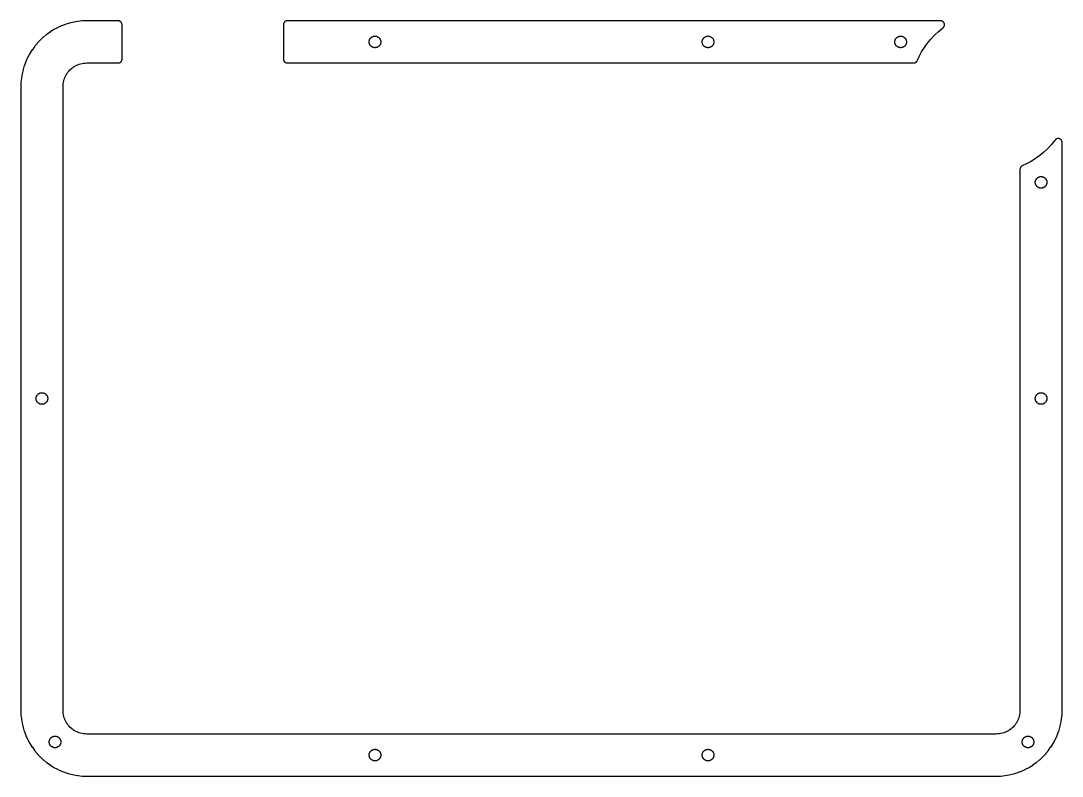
# Model space of a CAD drawing. Header units: millimetres. Extents: x -12 to 186, y -126 to 18.
import ezdxf

# ---------------------------------------------------------------- set-up
doc = ezdxf.new("R2010")
doc.units = ezdxf.units.MM

msp = doc.modelspace()

# ---------------------------------------------------------------- linework, layer by layer
at = {"layer": 'CUT'}
for points in [[(173.5373, -125.7996), (174.318, -125.774), (174.367, -125.7708), (175.1321, -125.6955), (175.1808, -125.6891), (175.9394, -125.5638), (175.9875, -125.5542), (175.9875, -125.5542), (176.7363, -125.3796), (176.7837, -125.3669), (177.5195, -125.1438), (177.566, -125.128), (177.566, -125.128), (178.2856, -124.8571), (178.3309, -124.8384), (179.0312, -124.521), (179.0753, -124.4993), (179.0753, -124.4993), (179.7533, -124.1369), (179.7959, -124.1124), (180.4488, -123.7063), (180.4896, -123.6791), (180.4896, -123.6791), (181.1146, -123.2312), (181.1535, -123.2013), (181.7478, -122.7136), (181.7847, -122.6812), (181.7847, -122.6812), (182.3459, -122.1556), (182.3806, -122.1209), (182.9062, -121.5597), (182.9386, -121.5228), (182.9386, -121.5228), (183.4263, -120.9285), (183.4562, -120.8896), (183.9041, -120.2646), (183.9313, -120.2238), (183.9313, -120.2238), (184.3374, -119.5709), (184.3619, -119.5283), (184.7243, -118.8503), (184.746, -118.8062), (184.746, -118.8062), (185.0634, -118.1059), (185.0821, -118.0606), (185.0821, -118.0606), (185.353, -117.341), (185.3688, -117.2945), (185.3688, -117.2945), (185.5919, -116.5587), (185.6046, -116.5113), (185.7792, -115.7625), (185.7888, -115.7144), (185.7888, -115.7144), (185.9141, -114.9558), (185.9205, -114.9071), (185.9958, -114.142), (185.999, -114.093), (186.0246, -113.3123), (186.025, -113.2877), (186.025, -5.5764), (186.0234, -5.5274), (186.0186, -5.4786), (186.0106, -5.4301), (185.9994, -5.3823), (185.9852, -5.3354), (185.9679, -5.2894), (185.9477, -5.2447), (185.9245, -5.2014), (185.8986, -5.1598), (185.87, -5.1199), (185.8389, -5.0819), (185.8053, -5.0461), (185.7695, -5.0126), (185.7316, -4.9814), (185.6917, -4.9528), (185.65, -4.9269), (185.6067, -4.9038), (185.562, -4.8835), (185.5161, -4.8662), (185.4691, -4.852), (185.4213, -4.8409), (185.3729, -4.8329), (185.3241, -4.8281), (185.275, -4.8264), (185.2259, -4.8281), (185.1771, -4.8329), (185.1287, -4.8409), (185.0809, -4.852), (185.0339, -4.8662), (184.988, -4.8835), (184.9433, -4.9038), (184.9, -4.9269), (184.8583, -4.9528), (184.8184, -4.9814), (184.7805, -5.0126), (184.7447, -5.0461), (184.7111, -5.0819), (184.68, -5.1199), (184.6654, -5.1396), (184.5911, -5.2432), (184.5762, -5.2627), (183.9608, -6.0126), (183.9446, -6.031), (183.2814, -6.7391), (183.2641, -6.7564), (182.556, -7.4196), (182.5376, -7.4358), (181.7877, -8.0512), (181.7682, -8.0661), (180.9796, -8.6312), (180.9592, -8.6448), (180.1354, -9.1571), (180.1142, -9.1694), (179.2586, -9.6267), (179.2366, -9.6375), (178.4655, -9.9869), (178.4215, -10.0086), (178.3789, -10.0332), (178.3381, -10.0604), (178.2992, -10.0903), (178.2623, -10.1227), (178.2276, -10.1574), (178.1952, -10.1943), (178.1654, -10.2332), (178.1381, -10.274), (178.1136, -10.3165), (178.0919, -10.3605), (178.0731, -10.4059), (178.0573, -10.4524), (178.0446, -10.4998), (178.035, -10.5479), (178.0286, -10.5966), (178.0254, -10.6455), (178.025, -10.6701), (178.025, -113.2939), (178.0248, -113.3061), (178.0158, -113.582), (178.0142, -113.6065), (177.9877, -113.8752), (177.9845, -113.8995), (177.9405, -114.1658), (177.9357, -114.1899), (177.8745, -114.4527), (177.8681, -114.4764), (177.7897, -114.7347), (177.7819, -114.758), (177.6868, -115.0106), (177.6774, -115.0333), (177.566, -115.2791), (177.5551, -115.3011), (177.4279, -115.5392), (177.4156, -115.5604), (177.2731, -115.7896), (177.2595, -115.81), (177.1022, -116.0295), (177.0873, -116.0489), (176.9161, -116.2576), (176.8999, -116.276), (176.7154, -116.473), (176.698, -116.4904), (176.501, -116.6749), (176.4826, -116.6911), (176.2739, -116.8623), (176.2545, -116.8772), (176.035, -117.0345), (176.0146, -117.0481), (175.7854, -117.1906), (175.7642, -117.2029), (175.5261, -117.3301), (175.5041, -117.341), (175.2583, -117.4524), (175.2356, -117.4618), (174.983, -117.5569), (174.9597, -117.5647), (174.7014, -117.6431), (174.6777, -117.6495), (174.4149, -117.7107), (174.3908, -117.7155), (174.1245, -117.7595), (174.1002, -117.7627), (173.8315, -117.7892), (173.807, -117.7908), (173.5311, -117.7998), (173.5189, -117.8), (1.0061, -117.8), (0.9939, -117.7998), (0.718, -117.7908), (0.6935, -117.7892), (0.4248, -117.7627), (0.4005, -117.7595), (0.1342, -117.7155), (0.1101, -117.7107), (-0.1527, -117.6495), (-0.1764, -117.6431), (-0.4347, -117.5647), (-0.458, -117.5569), (-0.7106, -117.4618), (-0.7333, -117.4524), (-0.9791, -117.341), (-1.0011, -117.3301), (-1.2392, -117.2029), (-1.2604, -117.1906), (-1.4896, -117.0481), (-1.51, -117.0345), (-1.7295, -116.8772), (-1.7489, -116.8623), (-1.9576, -116.6911), (-1.976, -116.6749), (-2.173, -116.4904), (-2.1904, -116.473), (-2.3749, -116.276), (-2.3911, -116.2576), (-2.5623, -116.0489), (-2.5772, -116.0295), (-2.7345, -115.81), (-2.7481, -115.7896), (-2.8906, -115.5604), (-2.9029, -115.5392), (-3.0301, -115.3011), (-3.041, -115.2791), (-3.1524, -115.0333), (-3.1618, -115.0106), (-3.2569, -114.758), (-3.2647, -114.7347), (-3.3431, -114.4764), (-3.3495, -114.4527), (-3.4107, -114.1899), (-3.4155, -114.1658), (-3.4595, -113.8995), (-3.4627, -113.8752), (-3.4892, -113.6065), (-3.4908, -113.582), (-3.4998, -113.3061), (-3.5, -113.2939), (-3.5, 4.9939), (-3.4998, 5.0061), (-3.4908, 5.282), (-3.4892, 5.3065), (-3.4627, 5.5752), (-3.4595, 5.5995), (-3.4155, 5.8658), (-3.4107, 5.8899), (-3.3495, 6.1527), (-3.3431, 6.1764), (-3.2647, 6.4347), (-3.2569, 6.458), (-3.1618, 6.7106), (-3.1524, 6.7333), (-3.041, 6.9791), (-3.0301, 7.0011), (-2.9029, 7.2392), (-2.8906, 7.2604), (-2.7481, 7.4896), (-2.7345, 7.51), (-2.5772, 7.7295), (-2.5623, 7.7489), (-2.3911, 7.9576), (-2.3749, 7.976), (-2.1904, 8.173), (-2.173, 8.1904), (-1.976, 8.3749), (-1.9576, 8.3911), (-1.7489, 8.5623), (-1.7295, 8.5772), (-1.51, 8.7345), (-1.4896, 8.7481), (-1.2604, 8.8906), (-1.2392, 8.9029), (-1.0011, 9.0301), (-0.9791, 9.041), (-0.7333, 9.1524), (-0.7106, 9.1618), (-0.458, 9.2569), (-0.4347, 9.2647), (-0.1764, 9.3431), (-0.1527, 9.3495), (0.1101, 9.4107), (0.1342, 9.4155), (0.4005, 9.4595), (0.4248, 9.4627), (0.6935, 9.4892), (0.718, 9.4908), (0.9939, 9.4998), (1.0061, 9.5), (6.95, 9.5), (6.9991, 9.5016), (7.0479, 9.5064), (7.0963, 9.5144), (7.1441, 9.5256), (7.1911, 9.5398), (7.237, 9.5571), (7.2817, 9.5773), (7.325, 9.6005), (7.3667, 9.6264), (7.4066, 9.655), (7.4445, 9.6861), (7.4803, 9.7197), (7.5139, 9.7555), (7.545, 9.7934), (7.5736, 9.8333), (7.5995, 9.875), (7.6227, 9.9183), (7.6429, 9.963), (7.6602, 10.0089), (7.6744, 10.0559), (7.6856, 10.1037), (7.6936, 10.1521), (7.6984, 10.2009), (7.7, 10.25), (7.7, 16.75), (7.6984, 16.7991), (7.6936, 16.8479), (7.6856, 16.8963), (7.6744, 16.9441), (7.6602, 16.9911), (7.6429, 17.037), (7.6227, 17.0817), (7.5995, 17.125), (7.5736, 17.1667), (7.545, 17.2066), (7.5139, 17.2445), (7.4803, 17.2803), (7.4445, 17.3139), (7.4066, 17.345), (7.3667, 17.3736), (7.325, 17.3995), (7.2817, 17.4227), (7.237, 17.4429), (7.1911, 17.4602), (7.1441, 17.4744), (7.0963, 17.4856), (7.0479, 17.4936), (6.9991, 17.4984), (6.95, 17.5), (1.0123, 17.5), (0.9877, 17.4996), (0.207, 17.474), (0.158, 17.4708), (-0.6071, 17.3955), (-0.6558, 17.3891), (-1.4144, 17.2638), (-1.4625, 17.2542), (-1.4625, 17.2542), (-2.2113, 17.0796), (-2.2587, 17.0669), (-2.9945, 16.8438), (-3.041, 16.828), (-3.041, 16.828), (-3.7606, 16.5571), (-3.8059, 16.5384), (-4.5062, 16.221), (-4.5503, 16.1993), (-4.5503, 16.1993), (-5.2283, 15.8369), (-5.2709, 15.8124), (-5.9238, 15.4063), (-5.9646, 15.3791), (-5.9646, 15.3791), (-6.5896, 14.9312), (-6.6285, 14.9013), (-7.2228, 14.4136), (-7.2597, 14.3812), (-7.2597, 14.3812), (-7.8209, 13.8556), (-7.8556, 13.8209), (-8.3812, 13.2597), (-8.4136, 13.2228), (-8.4136, 13.2228), (-8.9013, 12.6285), (-8.9312, 12.5896), (-9.3791, 11.9646), (-9.4063, 11.9238), (-9.4063, 11.9238), (-9.8124, 11.2709), (-9.8369, 11.2283), (-10.1993, 10.5503), (-10.221, 10.5062), (-10.221, 10.5062), (-10.5384, 9.8059), (-10.5571, 9.7606), (-10.5571, 9.7606), (-10.828, 9.041), (-10.8438, 8.9945), (-10.8438, 8.9945), (-11.0669, 8.2587), (-11.0796, 8.2113), (-11.2542, 7.4625), (-11.2638, 7.4144), (-11.2638, 7.4144), (-11.3891, 6.6558), (-11.3955, 6.6071), (-11.4708, 5.842), (-11.474, 5.793), (-11.4996, 5.0123), (-11.5, 4.9877), (-11.5, -113.2877), (-11.4996, -113.3123), (-11.474, -114.093), (-11.4708, -114.142), (-11.3955, -114.9071), (-11.3891, -114.9558), (-11.2638, -115.7144), (-11.2542, -115.7625), (-11.2542, -115.7625), (-11.0796, -116.5113), (-11.0669, -116.5587), (-10.8438, -117.2945), (-10.828, -117.341), (-10.828, -117.341), (-10.5571, -118.0606), (-10.5384, -118.1059), (-10.221, -118.8062), (-10.1993, -118.8503), (-10.1993, -118.8503), (-9.8369, -119.5283), (-9.8124, -119.5709), (-9.4063, -120.2238), (-9.3791, -120.2646), (-9.3791, -120.2646), (-8.9312, -120.8896), (-8.9013, -120.9285), (-8.4136, -121.5228), (-8.3812, -121.5597), (-8.3812, -121.5597), (-7.8556, -122.1209), (-7.8209, -122.1556), (-7.2597, -122.6812), (-7.2228, -122.7136), (-7.2228, -122.7136), (-6.6285, -123.2013), (-6.5896, -123.2312), (-5.9646, -123.6791), (-5.9238, -123.7063), (-5.9238, -123.7063), (-5.2709, -124.1124), (-5.2283, -124.1369), (-4.5503, -124.4993), (-4.5062, -124.521), (-4.5062, -124.521), (-3.8059, -124.8384), (-3.7606, -124.8571), (-3.7606, -124.8571), (-3.041, -125.128), (-2.9945, -125.1438), (-2.9945, -125.1438), (-2.2587, -125.3669), (-2.2113, -125.3796), (-1.4625, -125.5542), (-1.4144, -125.5638), (-1.4144, -125.5638), (-0.6558, -125.6891), (-0.6071, -125.6955), (0.158, -125.7708), (0.207, -125.774), (0.9877, -125.7996), (1.0123, -125.8), (173.5127, -125.8)], [(157.904, 9.5016), (157.9528, 9.5064), (158.0012, 9.5144), (158.049, 9.5256), (158.096, 9.5398), (158.1419, 9.5571), (158.1866, 9.5773), (158.2299, 9.6005), (158.2716, 9.6264), (158.3115, 9.655), (158.3494, 9.6861), (158.3853, 9.7197), (158.4188, 9.7555), (158.4499, 9.7934), (158.4785, 9.8333), (158.5044, 9.875), (158.5276, 9.9183), (158.5381, 9.9405), (158.8875, 10.7116), (158.8983, 10.7336), (159.3556, 11.5892), (159.3679, 11.6104), (159.8802, 12.4342), (159.8938, 12.4546), (160.4589, 13.2432), (160.4738, 13.2627), (161.0892, 14.0126), (161.1054, 14.031), (161.7686, 14.7391), (161.7859, 14.7564), (162.494, 15.4196), (162.5124, 15.4358), (163.2623, 16.0512), (163.2818, 16.0661), (163.3854, 16.1404), (163.4243, 16.1702), (163.4612, 16.2026), (163.496, 16.2373), (163.5283, 16.2742), (163.5582, 16.3131), (163.5855, 16.3539), (163.61, 16.3965), (163.6317, 16.4405), (163.6505, 16.4858), (163.6663, 16.5323), (163.679, 16.5797), (163.6885, 16.6278), (163.6949, 16.6765), (163.6982, 16.7255), (163.6982, 16.7745), (163.6949, 16.8235), (163.6885, 16.8722), (163.679, 16.9203), (163.6663, 16.9677), (163.6505, 17.0142), (163.6317, 17.0595), (163.61, 17.1035), (163.5855, 17.1461), (163.5582, 17.1869), (163.5283, 17.2258), (163.496, 17.2627), (163.4612, 17.2974), (163.4243, 17.3298), (163.3854, 17.3596), (163.3446, 17.3869), (163.3021, 17.4114), (163.2581, 17.4331), (163.2127, 17.4519), (163.1663, 17.4677), (163.1189, 17.4804), (163.0707, 17.49), (163.0221, 17.4964), (162.9731, 17.4996), (162.9486, 17.5), (39.05, 17.5), (39.0009, 17.4984), (38.9521, 17.4936), (38.9037, 17.4856), (38.8559, 17.4744), (38.8089, 17.4602), (38.763, 17.4429), (38.7183, 17.4227), (38.675, 17.3995), (38.6333, 17.3736), (38.5934, 17.345), (38.5555, 17.3139), (38.5197, 17.2803), (38.4861, 17.2445), (38.455, 17.2066), (38.4264, 17.1667), (38.4005, 17.125), (38.3773, 17.0817), (38.3571, 17.037), (38.3398, 16.9911), (38.3256, 16.9441), (38.3144, 16.8963), (38.3064, 16.8479), (38.3016, 16.7991), (38.3, 16.75), (38.3, 10.25), (38.3016, 10.2009), (38.3064, 10.1521), (38.3144, 10.1037), (38.3256, 10.0559), (38.3398, 10.0089), (38.3571, 9.963), (38.3773, 9.9183), (38.4005, 9.875), (38.4264, 9.8333), (38.455, 9.7934), (38.4861, 9.7555), (38.5197, 9.7197), (38.5555, 9.6861), (38.5934, 9.655), (38.6333, 9.6264), (38.675, 9.6005), (38.7183, 9.5773), (38.763, 9.5571), (38.8089, 9.5398), (38.8559, 9.5256), (38.9037, 9.5144), (38.9521, 9.5064), (39.0009, 9.5016), (39.05, 9.5), (157.8549, 9.5)], [(55.6627, 12.4004), (55.6153, 12.402), (55.5908, 12.4036), (55.5436, 12.4082), (55.5193, 12.4114), (55.4725, 12.4191), (55.4484, 12.4239), (55.4023, 12.4347), (55.3786, 12.441), (55.3332, 12.4548), (55.3099, 12.4627), (55.2655, 12.4794), (55.2429, 12.4888), (55.1997, 12.5084), (55.1777, 12.5192), (55.1358, 12.5416), (55.1146, 12.5539), (55.0743, 12.5789), (55.0539, 12.5925), (55.0153, 12.6202), (54.9959, 12.6351), (54.9592, 12.6652), (54.9408, 12.6814), (54.9061, 12.7138), (54.8888, 12.7311), (54.8564, 12.7658), (54.8402, 12.7842), (54.8101, 12.8209), (54.7952, 12.8403), (54.7675, 12.8789), (54.7539, 12.8993), (54.7289, 12.9396), (54.7166, 12.9608), (54.6942, 13.0027), (54.6834, 13.0247), (54.6638, 13.0679), (54.6544, 13.0905), (54.6377, 13.1349), (54.6298, 13.1582), (54.616, 13.2036), (54.6097, 13.2273), (54.5989, 13.2734), (54.5941, 13.2975), (54.5864, 13.3443), (54.5832, 13.3686), (54.5786, 13.4158), (54.577, 13.4403), (54.5754, 13.4877), (54.5754, 13.5123), (54.577, 13.5597), (54.5786, 13.5842), (54.5832, 13.6314), (54.5864, 13.6557), (54.5941, 13.7025), (54.5989, 13.7266), (54.6097, 13.7727), (54.616, 13.7964), (54.6298, 13.8418), (54.6377, 13.8651), (54.6544, 13.9095), (54.6638, 13.9321), (54.6834, 13.9753), (54.6942, 13.9973), (54.7166, 14.0392), (54.7289, 14.0604), (54.7539, 14.1007), (54.7675, 14.1211), (54.7952, 14.1597), (54.8101, 14.1791), (54.8402, 14.2158), (54.8564, 14.2342), (54.8888, 14.2689), (54.9061, 14.2862), (54.9408, 14.3186), (54.9592, 14.3348), (54.9959, 14.3649), (55.0153, 14.3798), (55.0539, 14.4075), (55.0743, 14.4211), (55.1146, 14.4461), (55.1358, 14.4584), (55.1777, 14.4808), (55.1997, 14.4916), (55.2429, 14.5112), (55.2655, 14.5206), (55.3099, 14.5373), (55.3332, 14.5452), (55.3786, 14.559), (55.4023, 14.5653), (55.4484, 14.5761), (55.4725, 14.5809), (55.5193, 14.5886), (55.5436, 14.5918), (55.5908, 14.5964), (55.6153, 14.598), (55.6627, 14.5996), (55.6873, 14.5996), (55.7347, 14.598), (55.7592, 14.5964), (55.8064, 14.5918), (55.8307, 14.5886), (55.8775, 14.5809), (55.9016, 14.5761), (55.9477, 14.5653), (55.9714, 14.559), (56.0168, 14.5452), (56.0401, 14.5373), (56.0845, 14.5206), (56.1071, 14.5112), (56.1503, 14.4916), (56.1723, 14.4808), (56.2142, 14.4584), (56.2354, 14.4461), (56.2757, 14.4211), (56.2961, 14.4075), (56.3347, 14.3798), (56.3541, 14.3649), (56.3908, 14.3348), (56.4092, 14.3186), (56.4439, 14.2862), (56.4612, 14.2689), (56.4936, 14.2342), (56.5098, 14.2158), (56.5399, 14.1791), (56.5548, 14.1597), (56.5825, 14.1211), (56.5961, 14.1007), (56.6211, 14.0604), (56.6334, 14.0392), (56.6558, 13.9973), (56.6666, 13.9753), (56.6862, 13.9321), (56.6956, 13.9095), (56.7123, 13.8651), (56.7202, 13.8418), (56.734, 13.7964), (56.7403, 13.7727), (56.7511, 13.7266), (56.7559, 13.7025), (56.7636, 13.6557), (56.7668, 13.6314), (56.7714, 13.5842), (56.773, 13.5597), (56.7746, 13.5123), (56.7746, 13.4877), (56.773, 13.4403), (56.7714, 13.4158), (56.7668, 13.3686), (56.7636, 13.3443), (56.7559, 13.2975), (56.7511, 13.2734), (56.7403, 13.2273), (56.734, 13.2036), (56.7202, 13.1582), (56.7123, 13.1349), (56.6956, 13.0905), (56.6862, 13.0679), (56.6666, 13.0247), (56.6558, 13.0027), (56.6334, 12.9608), (56.6211, 12.9396), (56.5961, 12.8993), (56.5825, 12.8789), (56.5548, 12.8403), (56.5399, 12.8209), (56.5098, 12.7842), (56.4936, 12.7658), (56.4612, 12.7311), (56.4439, 12.7138), (56.4092, 12.6814), (56.3908, 12.6652), (56.3541, 12.6351), (56.3347, 12.6202), (56.2961, 12.5925), (56.2757, 12.5789), (56.2354, 12.5539), (56.2142, 12.5416), (56.1723, 12.5192), (56.1503, 12.5084), (56.1071, 12.4888), (56.0845, 12.4794), (56.0401, 12.4627), (56.0168, 12.4548), (55.9714, 12.441), (55.9477, 12.4347), (55.9016, 12.4239), (55.8775, 12.4191), (55.8307, 12.4114), (55.8064, 12.4082), (55.7592, 12.4036), (55.7347, 12.402), (55.6873, 12.4004)], [(118.8377, 12.4004), (118.7903, 12.402), (118.7658, 12.4036), (118.7186, 12.4082), (118.6943, 12.4114), (118.6475, 12.4191), (118.6234, 12.4239), (118.5773, 12.4347), (118.5536, 12.441), (118.5082, 12.4548), (118.4849, 12.4627), (118.4405, 12.4794), (118.4179, 12.4888), (118.3747, 12.5084), (118.3527, 12.5192), (118.3108, 12.5416), (118.2896, 12.5539), (118.2493, 12.5789), (118.2289, 12.5925), (118.1903, 12.6202), (118.1709, 12.6351), (118.1342, 12.6652), (118.1158, 12.6814), (118.0811, 12.7138), (118.0638, 12.7311), (118.0314, 12.7658), (118.0152, 12.7842), (117.9851, 12.8209), (117.9702, 12.8403), (117.9425, 12.8789), (117.9289, 12.8993), (117.9039, 12.9396), (117.8916, 12.9608), (117.8692, 13.0027), (117.8584, 13.0247), (117.8388, 13.0679), (117.8294, 13.0905), (117.8127, 13.1349), (117.8048, 13.1582), (117.791, 13.2036), (117.7847, 13.2273), (117.7739, 13.2734), (117.7691, 13.2975), (117.7614, 13.3443), (117.7582, 13.3686), (117.7536, 13.4158), (117.752, 13.4403), (117.7504, 13.4877), (117.7504, 13.5123), (117.752, 13.5597), (117.7536, 13.5842), (117.7582, 13.6314), (117.7614, 13.6557), (117.7691, 13.7025), (117.7739, 13.7266), (117.7847, 13.7727), (117.791, 13.7964), (117.8048, 13.8418), (117.8127, 13.8651), (117.8294, 13.9095), (117.8388, 13.9321), (117.8584, 13.9753), (117.8692, 13.9973), (117.8916, 14.0392), (117.9039, 14.0604), (117.9289, 14.1007), (117.9425, 14.1211), (117.9702, 14.1597), (117.9851, 14.1791), (118.0152, 14.2158), (118.0314, 14.2342), (118.0638, 14.2689), (118.0811, 14.2862), (118.1158, 14.3186), (118.1342, 14.3348), (118.1709, 14.3649), (118.1903, 14.3798), (118.2289, 14.4075), (118.2493, 14.4211), (118.2896, 14.4461), (118.3108, 14.4584), (118.3527, 14.4808), (118.3747, 14.4916), (118.4179, 14.5112), (118.4405, 14.5206), (118.4849, 14.5373), (118.5082, 14.5452), (118.5536, 14.559), (118.5773, 14.5653), (118.6234, 14.5761), (118.6475, 14.5809), (118.6943, 14.5886), (118.7186, 14.5918), (118.7658, 14.5964), (118.7903, 14.598), (118.8377, 14.5996), (118.8623, 14.5996), (118.9097, 14.598), (118.9342, 14.5964), (118.9814, 14.5918), (119.0057, 14.5886), (119.0525, 14.5809), (119.0766, 14.5761), (119.1227, 14.5653), (119.1464, 14.559), (119.1918, 14.5452), (119.2151, 14.5373), (119.2595, 14.5206), (119.2821, 14.5112), (119.3253, 14.4916), (119.3473, 14.4808), (119.3892, 14.4584), (119.4104, 14.4461), (119.4507, 14.4211), (119.4711, 14.4075), (119.5097, 14.3798), (119.5291, 14.3649), (119.5658, 14.3348), (119.5842, 14.3186), (119.6189, 14.2862), (119.6362, 14.2689), (119.6686, 14.2342), (119.6848, 14.2158), (119.7149, 14.1791), (119.7298, 14.1597), (119.7575, 14.1211), (119.7711, 14.1007), (119.7961, 14.0604), (119.8084, 14.0392), (119.8308, 13.9973), (119.8416, 13.9753), (119.8612, 13.9321), (119.8706, 13.9095), (119.8873, 13.8651), (119.8952, 13.8418), (119.909, 13.7964), (119.9153, 13.7727), (119.9261, 13.7266), (119.9309, 13.7025), (119.9386, 13.6557), (119.9418, 13.6314), (119.9464, 13.5842), (119.948, 13.5597), (119.9496, 13.5123), (119.9496, 13.4877), (119.948, 13.4403), (119.9464, 13.4158), (119.9418, 13.3686), (119.9386, 13.3443), (119.9309, 13.2975), (119.9261, 13.2734), (119.9153, 13.2273), (119.909, 13.2036), (119.8952, 13.1582), (119.8873, 13.1349), (119.8706, 13.0905), (119.8612, 13.0679), (119.8416, 13.0247), (119.8308, 13.0027), (119.8084, 12.9608), (119.7961, 12.9396), (119.7711, 12.8993), (119.7575, 12.8789), (119.7298, 12.8403), (119.7149, 12.8209), (119.6848, 12.7842), (119.6686, 12.7658), (119.6362, 12.7311), (119.6189, 12.7138), (119.5842, 12.6814), (119.5658, 12.6652), (119.5291, 12.6351), (119.5097, 12.6202), (119.4711, 12.5925), (119.4507, 12.5789), (119.4104, 12.5539), (119.3892, 12.5416), (119.3473, 12.5192), (119.3253, 12.5084), (119.2821, 12.4888), (119.2595, 12.4794), (119.2151, 12.4627), (119.1918, 12.4548), (119.1464, 12.441), (119.1227, 12.4347), (119.0766, 12.4239), (119.0525, 12.4191), (119.0057, 12.4114), (118.9814, 12.4082), (118.9342, 12.4036), (118.9097, 12.402), (118.8623, 12.4004)], [(155.3689, 12.4004), (155.3215, 12.402), (155.297, 12.4036), (155.2498, 12.4082), (155.2255, 12.4114), (155.1787, 12.4191), (155.1546, 12.4239), (155.1084, 12.4347), (155.0848, 12.441), (155.0394, 12.4548), (155.0161, 12.4627), (154.9717, 12.4794), (154.9491, 12.4888), (154.9059, 12.5084), (154.8839, 12.5192), (154.842, 12.5416), (154.8208, 12.5539), (154.7805, 12.5789), (154.7601, 12.5925), (154.7215, 12.6202), (154.7021, 12.6351), (154.6654, 12.6652), (154.647, 12.6814), (154.6123, 12.7138), (154.595, 12.7311), (154.5626, 12.7658), (154.5464, 12.7842), (154.5163, 12.8209), (154.5014, 12.8403), (154.4737, 12.8789), (154.4601, 12.8993), (154.435, 12.9396), (154.4228, 12.9608), (154.4004, 13.0027), (154.3896, 13.0247), (154.37, 13.0679), (154.3606, 13.0905), (154.3439, 13.1349), (154.336, 13.1582), (154.3222, 13.2036), (154.3159, 13.2273), (154.3051, 13.2734), (154.3003, 13.2975), (154.2926, 13.3443), (154.2894, 13.3686), (154.2848, 13.4158), (154.2832, 13.4403), (154.2816, 13.4877), (154.2816, 13.5123), (154.2832, 13.5597), (154.2848, 13.5842), (154.2894, 13.6314), (154.2926, 13.6557), (154.3003, 13.7025), (154.3051, 13.7266), (154.3159, 13.7727), (154.3222, 13.7964), (154.336, 13.8418), (154.3439, 13.8651), (154.3606, 13.9095), (154.37, 13.9321), (154.3896, 13.9753), (154.4004, 13.9973), (154.4228, 14.0392), (154.435, 14.0604), (154.4601, 14.1007), (154.4737, 14.1211), (154.5014, 14.1597), (154.5163, 14.1791), (154.5464, 14.2158), (154.5626, 14.2342), (154.595, 14.2689), (154.6123, 14.2862), (154.647, 14.3186), (154.6654, 14.3348), (154.7021, 14.3649), (154.7215, 14.3798), (154.7601, 14.4075), (154.7805, 14.4211), (154.8208, 14.4461), (154.842, 14.4584), (154.8839, 14.4808), (154.9059, 14.4916), (154.9491, 14.5112), (154.9717, 14.5206), (155.0161, 14.5373), (155.0394, 14.5452), (155.0848, 14.559), (155.1084, 14.5653), (155.1546, 14.5761), (155.1787, 14.5809), (155.2255, 14.5886), (155.2498, 14.5918), (155.297, 14.5964), (155.3215, 14.598), (155.3689, 14.5996), (155.3935, 14.5996), (155.4409, 14.598), (155.4654, 14.5964), (155.5126, 14.5918), (155.5369, 14.5886), (155.5837, 14.5809), (155.6077, 14.5761), (155.6539, 14.5653), (155.6776, 14.559), (155.723, 14.5452), (155.7463, 14.5373), (155.7907, 14.5206), (155.8133, 14.5112), (155.8565, 14.4916), (155.8785, 14.4808), (155.9204, 14.4584), (155.9416, 14.4461), (155.9819, 14.4211), (156.0023, 14.4075), (156.0409, 14.3798), (156.0603, 14.3649), (156.097, 14.3348), (156.1154, 14.3186), (156.1501, 14.2862), (156.1674, 14.2689), (156.1998, 14.2342), (156.216, 14.2158), (156.2461, 14.1791), (156.261, 14.1597), (156.2887, 14.1211), (156.3023, 14.1007), (156.3273, 14.0604), (156.3396, 14.0392), (156.362, 13.9973), (156.3728, 13.9753), (156.3924, 13.9321), (156.4018, 13.9095), (156.4185, 13.8651), (156.4264, 13.8418), (156.4402, 13.7964), (156.4465, 13.7727), (156.4573, 13.7266), (156.4621, 13.7025), (156.4698, 13.6557), (156.473, 13.6314), (156.4776, 13.5842), (156.4792, 13.5597), (156.4808, 13.5123), (156.4808, 13.4877), (156.4792, 13.4403), (156.4776, 13.4158), (156.473, 13.3686), (156.4698, 13.3443), (156.4621, 13.2975), (156.4573, 13.2734), (156.4465, 13.2273), (156.4402, 13.2036), (156.4264, 13.1582), (156.4185, 13.1349), (156.4018, 13.0905), (156.3924, 13.0679), (156.3728, 13.0247), (156.362, 13.0027), (156.3396, 12.9608), (156.3273, 12.9396), (156.3023, 12.8993), (156.2887, 12.8789), (156.261, 12.8403), (156.2461, 12.8209), (156.216, 12.7842), (156.1998, 12.7658), (156.1674, 12.7311), (156.1501, 12.7138), (156.1154, 12.6814), (156.097, 12.6652), (156.0603, 12.6351), (156.0409, 12.6202), (156.0023, 12.5925), (155.9819, 12.5789), (155.9416, 12.5539), (155.9204, 12.5416), (155.8785, 12.5192), (155.8565, 12.5084), (155.8133, 12.4888), (155.7907, 12.4794), (155.7463, 12.4627), (155.723, 12.4548), (155.6776, 12.441), (155.6539, 12.4347), (155.6077, 12.4239), (155.5837, 12.4191), (155.5369, 12.4114), (155.5126, 12.4082), (155.4654, 12.4036), (155.4409, 12.402), (155.3935, 12.4004)], [(182.0127, -14.2434), (181.9653, -14.2418), (181.9408, -14.2402), (181.8936, -14.2356), (181.8693, -14.2324), (181.8225, -14.2247), (181.7984, -14.2199), (181.7523, -14.2091), (181.7286, -14.2028), (181.6832, -14.189), (181.6599, -14.1811), (181.6155, -14.1644), (181.5929, -14.155), (181.5497, -14.1354), (181.5277, -14.1246), (181.4858, -14.1022), (181.4646, -14.09), (181.4243, -14.0649), (181.4039, -14.0513), (181.3653, -14.0236), (181.3459, -14.0087), (181.3092, -13.9786), (181.2908, -13.9624), (181.2561, -13.93), (181.2388, -13.9127), (181.2064, -13.878), (181.1902, -13.8596), (181.1601, -13.8229), (181.1452, -13.8035), (181.1175, -13.7649), (181.1039, -13.7445), (181.0789, -13.7042), (181.0666, -13.683), (181.0442, -13.6411), (181.0334, -13.6191), (181.0138, -13.5759), (181.0044, -13.5533), (180.9877, -13.5089), (180.9798, -13.4856), (180.966, -13.4402), (180.9597, -13.4166), (180.9489, -13.3704), (180.9441, -13.3463), (180.9364, -13.2995), (180.9332, -13.2752), (180.9286, -13.228), (180.927, -13.2035), (180.9254, -13.1561), (180.9254, -13.1315), (180.927, -13.0841), (180.9286, -13.0596), (180.9332, -13.0124), (180.9364, -12.9881), (180.9441, -12.9413), (180.9489, -12.9173), (180.9597, -12.8711), (180.966, -12.8474), (180.9798, -12.802), (180.9877, -12.7787), (181.0044, -12.7343), (181.0138, -12.7117), (181.0334, -12.6685), (181.0442, -12.6465), (181.0666, -12.6046), (181.0789, -12.5834), (181.1039, -12.5431), (181.1175, -12.5227), (181.1452, -12.4841), (181.1601, -12.4647), (181.1902, -12.428), (181.2064, -12.4096), (181.2388, -12.3749), (181.2561, -12.3576), (181.2908, -12.3252), (181.3092, -12.309), (181.3459, -12.2789), (181.3653, -12.264), (181.4039, -12.2363), (181.4243, -12.2227), (181.4646, -12.1977), (181.4858, -12.1854), (181.5277, -12.163), (181.5497, -12.1522), (181.5929, -12.1326), (181.6155, -12.1232), (181.6599, -12.1065), (181.6832, -12.0986), (181.7286, -12.0848), (181.7523, -12.0785), (181.7984, -12.0677), (181.8225, -12.0629), (181.8693, -12.0552), (181.8936, -12.052), (181.9408, -12.0474), (181.9653, -12.0458), (182.0127, -12.0442), (182.0373, -12.0442), (182.0847, -12.0458), (182.1092, -12.0474), (182.1564, -12.052), (182.1807, -12.0552), (182.2275, -12.0629), (182.2516, -12.0677), (182.2977, -12.0785), (182.3214, -12.0848), (182.3668, -12.0986), (182.3901, -12.1065), (182.4345, -12.1232), (182.4571, -12.1326), (182.5003, -12.1522), (182.5223, -12.163), (182.5642, -12.1854), (182.5854, -12.1977), (182.6257, -12.2227), (182.6461, -12.2363), (182.6847, -12.264), (182.7041, -12.2789), (182.7408, -12.309), (182.7592, -12.3252), (182.7939, -12.3576), (182.8112, -12.3749), (182.8436, -12.4096), (182.8598, -12.428), (182.8899, -12.4647), (182.9048, -12.4841), (182.9325, -12.5227), (182.9461, -12.5431), (182.9711, -12.5834), (182.9834, -12.6046), (183.0058, -12.6465), (183.0166, -12.6685), (183.0362, -12.7117), (183.0456, -12.7343), (183.0623, -12.7787), (183.0702, -12.802), (183.084, -12.8474), (183.0903, -12.8711), (183.1011, -12.9173), (183.1059, -12.9413), (183.1136, -12.9881), (183.1168, -13.0124), (183.1214, -13.0596), (183.123, -13.0841), (183.1246, -13.1315), (183.1246, -13.1561), (183.123, -13.2035), (183.1214, -13.228), (183.1168, -13.2752), (183.1136, -13.2995), (183.1059, -13.3463), (183.1011, -13.3704), (183.0903, -13.4166), (183.084, -13.4402), (183.0702, -13.4856), (183.0623, -13.5089), (183.0456, -13.5533), (183.0362, -13.5759), (183.0166, -13.6191), (183.0058, -13.6411), (182.9834, -13.683), (182.9711, -13.7042), (182.9461, -13.7445), (182.9325, -13.7649), (182.9048, -13.8035), (182.8899, -13.8229), (182.8598, -13.8596), (182.8436, -13.878), (182.8112, -13.9127), (182.7939, -13.93), (182.7592, -13.9624), (182.7408, -13.9786), (182.7041, -14.0087), (182.6847, -14.0236), (182.6461, -14.0513), (182.6257, -14.0649), (182.5854, -14.09), (182.5642, -14.1022), (182.5223, -14.1246), (182.5003, -14.1354), (182.4571, -14.155), (182.4345, -14.1644), (182.3901, -14.1811), (182.3668, -14.189), (182.3214, -14.2028), (182.2977, -14.2091), (182.2516, -14.2199), (182.2275, -14.2247), (182.1807, -14.2324), (182.1564, -14.2356), (182.1092, -14.2402), (182.0847, -14.2418), (182.0373, -14.2434)], [(-7.5123, -55.2496), (-7.5597, -55.248), (-7.5842, -55.2464), (-7.6314, -55.2418), (-7.6557, -55.2386), (-7.7025, -55.2309), (-7.7266, -55.2261), (-7.7727, -55.2153), (-7.7964, -55.209), (-7.8418, -55.1952), (-7.8651, -55.1873), (-7.9095, -55.1706), (-7.9321, -55.1612), (-7.9753, -55.1416), (-7.9973, -55.1308), (-8.0392, -55.1084), (-8.0604, -55.0961), (-8.1007, -55.0711), (-8.1211, -55.0575), (-8.1597, -55.0298), (-8.1791, -55.0149), (-8.2158, -54.9848), (-8.2342, -54.9686), (-8.2689, -54.9362), (-8.2862, -54.9189), (-8.3186, -54.8842), (-8.3348, -54.8658), (-8.3649, -54.8291), (-8.3798, -54.8097), (-8.4075, -54.7711), (-8.4211, -54.7507), (-8.4461, -54.7104), (-8.4584, -54.6892), (-8.4808, -54.6473), (-8.4916, -54.6253), (-8.5112, -54.5821), (-8.5206, -54.5595), (-8.5373, -54.5151), (-8.5452, -54.4918), (-8.559, -54.4464), (-8.5653, -54.4227), (-8.5761, -54.3766), (-8.5809, -54.3525), (-8.5886, -54.3057), (-8.5918, -54.2814), (-8.5964, -54.2342), (-8.598, -54.2097), (-8.5996, -54.1623), (-8.5996, -54.1377), (-8.598, -54.0903), (-8.5964, -54.0658), (-8.5918, -54.0186), (-8.5886, -53.9943), (-8.5809, -53.9475), (-8.5761, -53.9234), (-8.5653, -53.8773), (-8.559, -53.8536), (-8.5452, -53.8082), (-8.5373, -53.7849), (-8.5206, -53.7405), (-8.5112, -53.7179), (-8.4916, -53.6747), (-8.4808, -53.6527), (-8.4584, -53.6108), (-8.4461, -53.5896), (-8.4211, -53.5493), (-8.4075, -53.5289), (-8.3798, -53.4903), (-8.3649, -53.4709), (-8.3348, -53.4342), (-8.3186, -53.4158), (-8.2862, -53.3811), (-8.2689, -53.3638), (-8.2342, -53.3314), (-8.2158, -53.3152), (-8.1791, -53.2851), (-8.1597, -53.2702), (-8.1211, -53.2425), (-8.1007, -53.2289), (-8.0604, -53.2039), (-8.0392, -53.1916), (-7.9973, -53.1692), (-7.9753, -53.1584), (-7.9321, -53.1388), (-7.9095, -53.1294), (-7.8651, -53.1127), (-7.8418, -53.1048), (-7.7964, -53.091), (-7.7727, -53.0847), (-7.7266, -53.0739), (-7.7025, -53.0691), (-7.6557, -53.0614), (-7.6314, -53.0582), (-7.5842, -53.0536), (-7.5597, -53.052), (-7.5123, -53.0504), (-7.4877, -53.0504), (-7.4403, -53.052), (-7.4158, -53.0536), (-7.3686, -53.0582), (-7.3443, -53.0614), (-7.2975, -53.0691), (-7.2734, -53.0739), (-7.2273, -53.0847), (-7.2036, -53.091), (-7.1582, -53.1048), (-7.1349, -53.1127), (-7.0905, -53.1294), (-7.0679, -53.1388), (-7.0247, -53.1584), (-7.0027, -53.1692), (-6.9608, -53.1916), (-6.9396, -53.2039), (-6.8993, -53.2289), (-6.8789, -53.2425), (-6.8403, -53.2702), (-6.8209, -53.2851), (-6.7842, -53.3152), (-6.7658, -53.3314), (-6.7311, -53.3638), (-6.7138, -53.3811), (-6.6814, -53.4158), (-6.6652, -53.4342), (-6.6351, -53.4709), (-6.6202, -53.4903), (-6.5925, -53.5289), (-6.5789, -53.5493), (-6.5539, -53.5896), (-6.5416, -53.6108), (-6.5192, -53.6527), (-6.5084, -53.6747), (-6.4888, -53.7179), (-6.4794, -53.7405), (-6.4627, -53.7849), (-6.4548, -53.8082), (-6.441, -53.8536), (-6.4347, -53.8773), (-6.4239, -53.9234), (-6.4191, -53.9475), (-6.4114, -53.9943), (-6.4082, -54.0186), (-6.4036, -54.0658), (-6.402, -54.0903), (-6.4004, -54.1377), (-6.4004, -54.1623), (-6.402, -54.2097), (-6.4036, -54.2342), (-6.4082, -54.2814), (-6.4114, -54.3057), (-6.4191, -54.3525), (-6.4239, -54.3766), (-6.4347, -54.4227), (-6.441, -54.4464), (-6.4548, -54.4918), (-6.4627, -54.5151), (-6.4794, -54.5595), (-6.4888, -54.5821), (-6.5084, -54.6253), (-6.5192, -54.6473), (-6.5416, -54.6892), (-6.5539, -54.7104), (-6.5789, -54.7507), (-6.5925, -54.7711), (-6.6202, -54.8097), (-6.6351, -54.8291), (-6.6652, -54.8658), (-6.6814, -54.8842), (-6.7138, -54.9189), (-6.7311, -54.9362), (-6.7658, -54.9686), (-6.7842, -54.9848), (-6.8209, -55.0149), (-6.8403, -55.0298), (-6.8789, -55.0575), (-6.8993, -55.0711), (-6.9396, -55.0961), (-6.9608, -55.1084), (-7.0027, -55.1308), (-7.0247, -55.1416), (-7.0679, -55.1612), (-7.0905, -55.1706), (-7.1349, -55.1873), (-7.1582, -55.1952), (-7.2036, -55.209), (-7.2273, -55.2153), (-7.2734, -55.2261), (-7.2975, -55.2309), (-7.3443, -55.2386), (-7.3686, -55.2418), (-7.4158, -55.2464), (-7.4403, -55.248), (-7.4877, -55.2496)], [(182.0127, -55.2496), (181.9653, -55.248), (181.9408, -55.2464), (181.8936, -55.2418), (181.8693, -55.2386), (181.8225, -55.2309), (181.7984, -55.2261), (181.7523, -55.2153), (181.7286, -55.209), (181.6832, -55.1952), (181.6599, -55.1873), (181.6155, -55.1706), (181.5929, -55.1612), (181.5497, -55.1416), (181.5277, -55.1308), (181.4858, -55.1084), (181.4646, -55.0961), (181.4243, -55.0711), (181.4039, -55.0575), (181.3653, -55.0298), (181.3459, -55.0149), (181.3092, -54.9848), (181.2908, -54.9686), (181.2561, -54.9362), (181.2388, -54.9189), (181.2064, -54.8842), (181.1902, -54.8658), (181.1601, -54.8291), (181.1452, -54.8097), (181.1175, -54.7711), (181.1039, -54.7507), (181.0789, -54.7104), (181.0666, -54.6892), (181.0442, -54.6473), (181.0334, -54.6253), (181.0138, -54.5821), (181.0044, -54.5595), (180.9877, -54.5151), (180.9798, -54.4918), (180.966, -54.4464), (180.9597, -54.4227), (180.9489, -54.3766), (180.9441, -54.3525), (180.9364, -54.3057), (180.9332, -54.2814), (180.9286, -54.2342), (180.927, -54.2097), (180.9254, -54.1623), (180.9254, -54.1377), (180.927, -54.0903), (180.9286, -54.0658), (180.9332, -54.0186), (180.9364, -53.9943), (180.9441, -53.9475), (180.9489, -53.9234), (180.9597, -53.8773), (180.966, -53.8536), (180.9798, -53.8082), (180.9877, -53.7849), (181.0044, -53.7405), (181.0138, -53.7179), (181.0334, -53.6747), (181.0442, -53.6527), (181.0666, -53.6108), (181.0789, -53.5896), (181.1039, -53.5493), (181.1175, -53.5289), (181.1452, -53.4903), (181.1601, -53.4709), (181.1902, -53.4342), (181.2064, -53.4158), (181.2388, -53.3811), (181.2561, -53.3638), (181.2908, -53.3314), (181.3092, -53.3152), (181.3459, -53.2851), (181.3653, -53.2702), (181.4039, -53.2425), (181.4243, -53.2289), (181.4646, -53.2039), (181.4858, -53.1916), (181.5277, -53.1692), (181.5497, -53.1584), (181.5929, -53.1388), (181.6155, -53.1294), (181.6599, -53.1127), (181.6832, -53.1048), (181.7286, -53.091), (181.7523, -53.0847), (181.7984, -53.0739), (181.8225, -53.0691), (181.8693, -53.0614), (181.8936, -53.0582), (181.9408, -53.0536), (181.9653, -53.052), (182.0127, -53.0504), (182.0373, -53.0504), (182.0847, -53.052), (182.1092, -53.0536), (182.1564, -53.0582), (182.1807, -53.0614), (182.2275, -53.0691), (182.2516, -53.0739), (182.2977, -53.0847), (182.3214, -53.091), (182.3668, -53.1048), (182.3901, -53.1127), (182.4345, -53.1294), (182.4571, -53.1388), (182.5003, -53.1584), (182.5223, -53.1692), (182.5642, -53.1916), (182.5854, -53.2039), (182.6257, -53.2289), (182.6461, -53.2425), (182.6847, -53.2702), (182.7041, -53.2851), (182.7408, -53.3152), (182.7592, -53.3314), (182.7939, -53.3638), (182.8112, -53.3811), (182.8436, -53.4158), (182.8598, -53.4342), (182.8899, -53.4709), (182.9048, -53.4903), (182.9325, -53.5289), (182.9461, -53.5493), (182.9711, -53.5896), (182.9834, -53.6108), (183.0058, -53.6527), (183.0166, -53.6747), (183.0362, -53.7179), (183.0456, -53.7405), (183.0623, -53.7849), (183.0702, -53.8082), (183.084, -53.8536), (183.0903, -53.8773), (183.1011, -53.9234), (183.1059, -53.9475), (183.1136, -53.9943), (183.1168, -54.0186), (183.1214, -54.0658), (183.123, -54.0903), (183.1246, -54.1377), (183.1246, -54.1623), (183.123, -54.2097), (183.1214, -54.2342), (183.1168, -54.2814), (183.1136, -54.3057), (183.1059, -54.3525), (183.1011, -54.3766), (183.0903, -54.4227), (183.084, -54.4464), (183.0702, -54.4918), (183.0623, -54.5151), (183.0456, -54.5595), (183.0362, -54.5821), (183.0166, -54.6253), (183.0058, -54.6473), (182.9834, -54.6892), (182.9711, -54.7104), (182.9461, -54.7507), (182.9325, -54.7711), (182.9048, -54.8097), (182.8899, -54.8291), (182.8598, -54.8658), (182.8436, -54.8842), (182.8112, -54.9189), (182.7939, -54.9362), (182.7592, -54.9686), (182.7408, -54.9848), (182.7041, -55.0149), (182.6847, -55.0298), (182.6461, -55.0575), (182.6257, -55.0711), (182.5854, -55.0961), (182.5642, -55.1084), (182.5223, -55.1308), (182.5003, -55.1416), (182.4571, -55.1612), (182.4345, -55.1706), (182.3901, -55.1873), (182.3668, -55.1952), (182.3214, -55.209), (182.2977, -55.2153), (182.2516, -55.2261), (182.2275, -55.2309), (182.1807, -55.2386), (182.1564, -55.2418), (182.1092, -55.2464), (182.0847, -55.248), (182.0373, -55.2496)], [(-5.0227, -120.41), (-5.0701, -120.4085), (-5.0946, -120.4068), (-5.1418, -120.4022), (-5.1661, -120.399), (-5.2129, -120.3913), (-5.237, -120.3865), (-5.2832, -120.3757), (-5.3069, -120.3694), (-5.3522, -120.3556), (-5.3755, -120.3477), (-5.4199, -120.331), (-5.4425, -120.3216), (-5.4857, -120.302), (-5.5077, -120.2912), (-5.5496, -120.2688), (-5.5708, -120.2566), (-5.6111, -120.2315), (-5.6315, -120.2179), (-5.6701, -120.1902), (-5.6895, -120.1753), (-5.7262, -120.1452), (-5.7446, -120.129), (-5.7793, -120.0966), (-5.7966, -120.0793), (-5.829, -120.0446), (-5.8452, -120.0262), (-5.8753, -119.9895), (-5.8902, -119.9701), (-5.9179, -119.9315), (-5.9315, -119.9111), (-5.9566, -119.8708), (-5.9688, -119.8496), (-5.9912, -119.8077), (-6.002, -119.7857), (-6.0216, -119.7425), (-6.031, -119.7199), (-6.0477, -119.6755), (-6.0556, -119.6522), (-6.0694, -119.6069), (-6.0757, -119.5832), (-6.0865, -119.537), (-6.0913, -119.5129), (-6.099, -119.4661), (-6.1022, -119.4418), (-6.1068, -119.3946), (-6.1085, -119.3701), (-6.11, -119.3227), (-6.11, -119.2981), (-6.1085, -119.2507), (-6.1068, -119.2263), (-6.1022, -119.179), (-6.099, -119.1547), (-6.0913, -119.1079), (-6.0865, -119.0839), (-6.0757, -119.0377), (-6.0694, -119.014), (-6.0556, -118.9686), (-6.0477, -118.9453), (-6.031, -118.9009), (-6.0216, -118.8783), (-6.002, -118.8351), (-5.9912, -118.8131), (-5.9688, -118.7712), (-5.9566, -118.75), (-5.9315, -118.7097), (-5.9179, -118.6893), (-5.8902, -118.6507), (-5.8753, -118.6313), (-5.8452, -118.5946), (-5.829, -118.5762), (-5.7966, -118.5415), (-5.7793, -118.5242), (-5.7446, -118.4918), (-5.7262, -118.4756), (-5.6895, -118.4455), (-5.6701, -118.4306), (-5.6315, -118.4029), (-5.6111, -118.3893), (-5.5708, -118.3643), (-5.5496, -118.352), (-5.5077, -118.3296), (-5.4857, -118.3188), (-5.4425, -118.2992), (-5.4199, -118.2898), (-5.3755, -118.2731), (-5.3522, -118.2652), (-5.3069, -118.2515), (-5.2832, -118.2451), (-5.237, -118.2343), (-5.2129, -118.2295), (-5.1661, -118.2218), (-5.1418, -118.2186), (-5.0946, -118.214), (-5.0701, -118.2124), (-5.0227, -118.2108), (-4.9981, -118.2108), (-4.9507, -118.2124), (-4.9263, -118.214), (-4.879, -118.2186), (-4.8547, -118.2218), (-4.8079, -118.2295), (-4.7839, -118.2343), (-4.7377, -118.2451), (-4.714, -118.2515), (-4.6686, -118.2652), (-4.6453, -118.2731), (-4.6009, -118.2898), (-4.5783, -118.2992), (-4.5351, -118.3188), (-4.5131, -118.3296), (-4.4712, -118.352), (-4.45, -118.3643), (-4.4097, -118.3893), (-4.3893, -118.4029), (-4.3507, -118.4306), (-4.3313, -118.4455), (-4.2946, -118.4756), (-4.2762, -118.4918), (-4.2415, -118.5242), (-4.2242, -118.5415), (-4.1918, -118.5762), (-4.1756, -118.5946), (-4.1455, -118.6313), (-4.1306, -118.6507), (-4.1029, -118.6893), (-4.0893, -118.7097), (-4.0643, -118.75), (-4.052, -118.7712), (-4.0296, -118.8131), (-4.0188, -118.8351), (-3.9992, -118.8783), (-3.9898, -118.9009), (-3.9731, -118.9453), (-3.9652, -118.9686), (-3.9515, -119.014), (-3.9451, -119.0377), (-3.9343, -119.0839), (-3.9295, -119.1079), (-3.9218, -119.1547), (-3.9186, -119.179), (-3.914, -119.2263), (-3.9124, -119.2507), (-3.9108, -119.2981), (-3.9108, -119.3227), (-3.9124, -119.3701), (-3.914, -119.3946), (-3.9186, -119.4418), (-3.9218, -119.4661), (-3.9295, -119.5129), (-3.9343, -119.537), (-3.9451, -119.5832), (-3.9515, -119.6069), (-3.9652, -119.6522), (-3.9731, -119.6755), (-3.9898, -119.7199), (-3.9992, -119.7425), (-4.0188, -119.7857), (-4.0296, -119.8077), (-4.052, -119.8496), (-4.0643, -119.8708), (-4.0893, -119.9111), (-4.1029, -119.9315), (-4.1306, -119.9701), (-4.1455, -119.9895), (-4.1756, -120.0262), (-4.1918, -120.0446), (-4.2242, -120.0793), (-4.2415, -120.0966), (-4.2762, -120.129), (-4.2946, -120.1452), (-4.3313, -120.1753), (-4.3507, -120.1902), (-4.3893, -120.2179), (-4.4097, -120.2315), (-4.45, -120.2566), (-4.4712, -120.2688), (-4.5131, -120.2912), (-4.5351, -120.302), (-4.5783, -120.3216), (-4.6009, -120.331), (-4.6453, -120.3477), (-4.6686, -120.3556), (-4.714, -120.3694), (-4.7377, -120.3757), (-4.7839, -120.3865), (-4.8079, -120.3913), (-4.8547, -120.399), (-4.879, -120.4022), (-4.9263, -120.4068), (-4.9507, -120.4085), (-4.9981, -120.41)], [(179.5231, -120.41), (179.4757, -120.4085), (179.4513, -120.4068), (179.404, -120.4022), (179.3797, -120.399), (179.3329, -120.3913), (179.3089, -120.3865), (179.2627, -120.3757), (179.239, -120.3694), (179.1936, -120.3556), (179.1703, -120.3477), (179.1259, -120.331), (179.1033, -120.3216), (179.0601, -120.302), (179.0381, -120.2912), (178.9962, -120.2688), (178.975, -120.2566), (178.9347, -120.2315), (178.9143, -120.2179), (178.8757, -120.1902), (178.8563, -120.1753), (178.8196, -120.1452), (178.8012, -120.129), (178.7665, -120.0966), (178.7492, -120.0793), (178.7168, -120.0446), (178.7006, -120.0262), (178.6705, -119.9895), (178.6556, -119.9701), (178.6279, -119.9315), (178.6143, -119.9111), (178.5893, -119.8708), (178.577, -119.8496), (178.5546, -119.8077), (178.5438, -119.7857), (178.5242, -119.7425), (178.5148, -119.7199), (178.4981, -119.6755), (178.4902, -119.6522), (178.4765, -119.6069), (178.4701, -119.5832), (178.4593, -119.537), (178.4545, -119.5129), (178.4468, -119.4661), (178.4436, -119.4418), (178.439, -119.3946), (178.4374, -119.3701), (178.4358, -119.3227), (178.4358, -119.2981), (178.4374, -119.2507), (178.439, -119.2263), (178.4436, -119.179), (178.4468, -119.1547), (178.4545, -119.1079), (178.4593, -119.0839), (178.4701, -119.0377), (178.4765, -119.014), (178.4902, -118.9686), (178.4981, -118.9453), (178.5148, -118.9009), (178.5242, -118.8783), (178.5438, -118.8351), (178.5546, -118.8131), (178.577, -118.7712), (178.5893, -118.75), (178.6143, -118.7097), (178.6279, -118.6893), (178.6556, -118.6507), (178.6705, -118.6313), (178.7006, -118.5946), (178.7168, -118.5762), (178.7492, -118.5415), (178.7665, -118.5242), (178.8012, -118.4918), (178.8196, -118.4756), (178.8563, -118.4455), (178.8757, -118.4306), (178.9143, -118.4029), (178.9347, -118.3893), (178.975, -118.3643), (178.9962, -118.352), (179.0381, -118.3296), (179.0601, -118.3188), (179.1033, -118.2992), (179.1259, -118.2898), (179.1703, -118.2731), (179.1936, -118.2652), (179.239, -118.2515), (179.2627, -118.2451), (179.3089, -118.2343), (179.3329, -118.2295), (179.3797, -118.2218), (179.404, -118.2186), (179.4513, -118.214), (179.4757, -118.2124), (179.5231, -118.2108), (179.5477, -118.2108), (179.5951, -118.2124), (179.6196, -118.214), (179.6668, -118.2186), (179.6911, -118.2218), (179.7379, -118.2295), (179.762, -118.2343), (179.8082, -118.2451), (179.8319, -118.2515), (179.8772, -118.2652), (179.9005, -118.2731), (179.9449, -118.2898), (179.9675, -118.2992), (180.0107, -118.3188), (180.0327, -118.3296), (180.0746, -118.352), (180.0958, -118.3643), (180.1361, -118.3893), (180.1565, -118.4029), (180.1951, -118.4306), (180.2145, -118.4455), (180.2512, -118.4756), (180.2696, -118.4918), (180.3043, -118.5242), (180.3216, -118.5415), (180.354, -118.5762), (180.3702, -118.5946), (180.4003, -118.6313), (180.4152, -118.6507), (180.4429, -118.6893), (180.4565, -118.7097), (180.4816, -118.75), (180.4938, -118.7712), (180.5162, -118.8131), (180.527, -118.8351), (180.5466, -118.8783), (180.556, -118.9009), (180.5727, -118.9453), (180.5806, -118.9686), (180.5944, -119.014), (180.6007, -119.0377), (180.6115, -119.0839), (180.6163, -119.1079), (180.624, -119.1547), (180.6272, -119.179), (180.6318, -119.2263), (180.6335, -119.2507), (180.635, -119.2981), (180.635, -119.3227), (180.6335, -119.3701), (180.6318, -119.3946), (180.6272, -119.4418), (180.624, -119.4661), (180.6163, -119.5129), (180.6115, -119.537), (180.6007, -119.5832), (180.5944, -119.6069), (180.5806, -119.6522), (180.5727, -119.6755), (180.556, -119.7199), (180.5466, -119.7425), (180.527, -119.7857), (180.5162, -119.8077), (180.4938, -119.8496), (180.4816, -119.8708), (180.4565, -119.9111), (180.4429, -119.9315), (180.4152, -119.9701), (180.4003, -119.9895), (180.3702, -120.0262), (180.354, -120.0446), (180.3216, -120.0793), (180.3043, -120.0966), (180.2696, -120.129), (180.2512, -120.1452), (180.2145, -120.1753), (180.1951, -120.1902), (180.1565, -120.2179), (180.1361, -120.2315), (180.0958, -120.2566), (180.0746, -120.2688), (180.0327, -120.2912), (180.0107, -120.302), (179.9675, -120.3216), (179.9449, -120.331), (179.9005, -120.3477), (179.8772, -120.3556), (179.8319, -120.3694), (179.8082, -120.3757), (179.762, -120.3865), (179.7379, -120.3913), (179.6911, -120.399), (179.6668, -120.4022), (179.6196, -120.4068), (179.5951, -120.4085), (179.5477, -120.41)], [(55.6627, -122.8996), (55.6153, -122.898), (55.5908, -122.8964), (55.5436, -122.8918), (55.5193, -122.8886), (55.4725, -122.8809), (55.4484, -122.8761), (55.4023, -122.8653), (55.3786, -122.859), (55.3332, -122.8452), (55.3099, -122.8373), (55.2655, -122.8206), (55.2429, -122.8112), (55.1997, -122.7916), (55.1777, -122.7808), (55.1358, -122.7584), (55.1146, -122.7461), (55.0743, -122.7211), (55.0539, -122.7075), (55.0153, -122.6798), (54.9959, -122.6649), (54.9592, -122.6348), (54.9408, -122.6186), (54.9061, -122.5862), (54.8888, -122.5689), (54.8564, -122.5342), (54.8402, -122.5158), (54.8101, -122.4791), (54.7952, -122.4597), (54.7675, -122.4211), (54.7539, -122.4007), (54.7289, -122.3604), (54.7166, -122.3392), (54.6942, -122.2973), (54.6834, -122.2753), (54.6638, -122.2321), (54.6544, -122.2095), (54.6377, -122.1651), (54.6298, -122.1418), (54.616, -122.0964), (54.6097, -122.0727), (54.5989, -122.0266), (54.5941, -122.0025), (54.5864, -121.9557), (54.5832, -121.9314), (54.5786, -121.8842), (54.577, -121.8597), (54.5754, -121.8123), (54.5754, -121.7877), (54.577, -121.7403), (54.5786, -121.7158), (54.5832, -121.6686), (54.5864, -121.6443), (54.5941, -121.5975), (54.5989, -121.5734), (54.6097, -121.5273), (54.616, -121.5036), (54.6298, -121.4582), (54.6377, -121.4349), (54.6544, -121.3905), (54.6638, -121.3679), (54.6834, -121.3247), (54.6942, -121.3027), (54.7166, -121.2608), (54.7289, -121.2396), (54.7539, -121.1993), (54.7675, -121.1789), (54.7952, -121.1403), (54.8101, -121.1209), (54.8402, -121.0842), (54.8564, -121.0658), (54.8888, -121.0311), (54.9061, -121.0138), (54.9408, -120.9814), (54.9592, -120.9652), (54.9959, -120.9351), (55.0153, -120.9202), (55.0539, -120.8925), (55.0743, -120.8789), (55.1146, -120.8539), (55.1358, -120.8416), (55.1777, -120.8192), (55.1997, -120.8084), (55.2429, -120.7888), (55.2655, -120.7794), (55.3099, -120.7627), (55.3332, -120.7548), (55.3786, -120.741), (55.4023, -120.7347), (55.4484, -120.7239), (55.4725, -120.7191), (55.5193, -120.7114), (55.5436, -120.7082), (55.5908, -120.7036), (55.6153, -120.702), (55.6627, -120.7004), (55.6873, -120.7004), (55.7347, -120.702), (55.7592, -120.7036), (55.8064, -120.7082), (55.8307, -120.7114), (55.8775, -120.7191), (55.9016, -120.7239), (55.9477, -120.7347), (55.9714, -120.741), (56.0168, -120.7548), (56.0401, -120.7627), (56.0845, -120.7794), (56.1071, -120.7888), (56.1503, -120.8084), (56.1723, -120.8192), (56.2142, -120.8416), (56.2354, -120.8539), (56.2757, -120.8789), (56.2961, -120.8925), (56.3347, -120.9202), (56.3541, -120.9351), (56.3908, -120.9652), (56.4092, -120.9814), (56.4439, -121.0138), (56.4612, -121.0311), (56.4936, -121.0658), (56.5098, -121.0842), (56.5399, -121.1209), (56.5548, -121.1403), (56.5825, -121.1789), (56.5961, -121.1993), (56.6211, -121.2396), (56.6334, -121.2608), (56.6558, -121.3027), (56.6666, -121.3247), (56.6862, -121.3679), (56.6956, -121.3905), (56.7123, -121.4349), (56.7202, -121.4582), (56.734, -121.5036), (56.7403, -121.5273), (56.7511, -121.5734), (56.7559, -121.5975), (56.7636, -121.6443), (56.7668, -121.6686), (56.7714, -121.7158), (56.773, -121.7403), (56.7746, -121.7877), (56.7746, -121.8123), (56.773, -121.8597), (56.7714, -121.8842), (56.7668, -121.9314), (56.7636, -121.9557), (56.7559, -122.0025), (56.7511, -122.0266), (56.7403, -122.0727), (56.734, -122.0964), (56.7202, -122.1418), (56.7123, -122.1651), (56.6956, -122.2095), (56.6862, -122.2321), (56.6666, -122.2753), (56.6558, -122.2973), (56.6334, -122.3392), (56.6211, -122.3604), (56.5961, -122.4007), (56.5825, -122.4211), (56.5548, -122.4597), (56.5399, -122.4791), (56.5098, -122.5158), (56.4936, -122.5342), (56.4612, -122.5689), (56.4439, -122.5862), (56.4092, -122.6186), (56.3908, -122.6348), (56.3541, -122.6649), (56.3347, -122.6798), (56.2961, -122.7075), (56.2757, -122.7211), (56.2354, -122.7461), (56.2142, -122.7584), (56.1723, -122.7808), (56.1503, -122.7916), (56.1071, -122.8112), (56.0845, -122.8206), (56.0401, -122.8373), (56.0168, -122.8452), (55.9714, -122.859), (55.9477, -122.8653), (55.9016, -122.8761), (55.8775, -122.8809), (55.8307, -122.8886), (55.8064, -122.8918), (55.7592, -122.8964), (55.7347, -122.898), (55.6873, -122.8996)], [(118.8377, -122.8996), (118.7903, -122.898), (118.7658, -122.8964), (118.7186, -122.8918), (118.6943, -122.8886), (118.6475, -122.8809), (118.6234, -122.8761), (118.5773, -122.8653), (118.5536, -122.859), (118.5082, -122.8452), (118.4849, -122.8373), (118.4405, -122.8206), (118.4179, -122.8112), (118.3747, -122.7916), (118.3527, -122.7808), (118.3108, -122.7584), (118.2896, -122.7461), (118.2493, -122.7211), (118.2289, -122.7075), (118.1903, -122.6798), (118.1709, -122.6649), (118.1342, -122.6348), (118.1158, -122.6186), (118.0811, -122.5862), (118.0638, -122.5689), (118.0314, -122.5342), (118.0152, -122.5158), (117.9851, -122.4791), (117.9702, -122.4597), (117.9425, -122.4211), (117.9289, -122.4007), (117.9039, -122.3604), (117.8916, -122.3392), (117.8692, -122.2973), (117.8584, -122.2753), (117.8388, -122.2321), (117.8294, -122.2095), (117.8127, -122.1651), (117.8048, -122.1418), (117.791, -122.0964), (117.7847, -122.0727), (117.7739, -122.0266), (117.7691, -122.0025), (117.7614, -121.9557), (117.7582, -121.9314), (117.7536, -121.8842), (117.752, -121.8597), (117.7504, -121.8123), (117.7504, -121.7877), (117.752, -121.7403), (117.7536, -121.7158), (117.7582, -121.6686), (117.7614, -121.6443), (117.7691, -121.5975), (117.7739, -121.5734), (117.7847, -121.5273), (117.791, -121.5036), (117.8048, -121.4582), (117.8127, -121.4349), (117.8294, -121.3905), (117.8388, -121.3679), (117.8584, -121.3247), (117.8692, -121.3027), (117.8916, -121.2608), (117.9039, -121.2396), (117.9289, -121.1993), (117.9425, -121.1789), (117.9702, -121.1403), (117.9851, -121.1209), (118.0152, -121.0842), (118.0314, -121.0658), (118.0638, -121.0311), (118.0811, -121.0138), (118.1158, -120.9814), (118.1342, -120.9652), (118.1709, -120.9351), (118.1903, -120.9202), (118.2289, -120.8925), (118.2493, -120.8789), (118.2896, -120.8539), (118.3108, -120.8416), (118.3527, -120.8192), (118.3747, -120.8084), (118.4179, -120.7888), (118.4405, -120.7794), (118.4849, -120.7627), (118.5082, -120.7548), (118.5536, -120.741), (118.5773, -120.7347), (118.6234, -120.7239), (118.6475, -120.7191), (118.6943, -120.7114), (118.7186, -120.7082), (118.7658, -120.7036), (118.7903, -120.702), (118.8377, -120.7004), (118.8623, -120.7004), (118.9097, -120.702), (118.9342, -120.7036), (118.9814, -120.7082), (119.0057, -120.7114), (119.0525, -120.7191), (119.0766, -120.7239), (119.1227, -120.7347), (119.1464, -120.741), (119.1918, -120.7548), (119.2151, -120.7627), (119.2595, -120.7794), (119.2821, -120.7888), (119.3253, -120.8084), (119.3473, -120.8192), (119.3892, -120.8416), (119.4104, -120.8539), (119.4507, -120.8789), (119.4711, -120.8925), (119.5097, -120.9202), (119.5291, -120.9351), (119.5658, -120.9652), (119.5842, -120.9814), (119.6189, -121.0138), (119.6362, -121.0311), (119.6686, -121.0658), (119.6848, -121.0842), (119.7149, -121.1209), (119.7298, -121.1403), (119.7575, -121.1789), (119.7711, -121.1993), (119.7961, -121.2396), (119.8084, -121.2608), (119.8308, -121.3027), (119.8416, -121.3247), (119.8612, -121.3679), (119.8706, -121.3905), (119.8873, -121.4349), (119.8952, -121.4582), (119.909, -121.5036), (119.9153, -121.5273), (119.9261, -121.5734), (119.9309, -121.5975), (119.9386, -121.6443), (119.9418, -121.6686), (119.9464, -121.7158), (119.948, -121.7403), (119.9496, -121.7877), (119.9496, -121.8123), (119.948, -121.8597), (119.9464, -121.8842), (119.9418, -121.9314), (119.9386, -121.9557), (119.9309, -122.0025), (119.9261, -122.0266), (119.9153, -122.0727), (119.909, -122.0964), (119.8952, -122.1418), (119.8873, -122.1651), (119.8706, -122.2095), (119.8612, -122.2321), (119.8416, -122.2753), (119.8308, -122.2973), (119.8084, -122.3392), (119.7961, -122.3604), (119.7711, -122.4007), (119.7575, -122.4211), (119.7298, -122.4597), (119.7149, -122.4791), (119.6848, -122.5158), (119.6686, -122.5342), (119.6362, -122.5689), (119.6189, -122.5862), (119.5842, -122.6186), (119.5658, -122.6348), (119.5291, -122.6649), (119.5097, -122.6798), (119.4711, -122.7075), (119.4507, -122.7211), (119.4104, -122.7461), (119.3892, -122.7584), (119.3473, -122.7808), (119.3253, -122.7916), (119.2821, -122.8112), (119.2595, -122.8206), (119.2151, -122.8373), (119.1918, -122.8452), (119.1464, -122.859), (119.1227, -122.8653), (119.0766, -122.8761), (119.0525, -122.8809), (119.0057, -122.8886), (118.9814, -122.8918), (118.9342, -122.8964), (118.9097, -122.898), (118.8623, -122.8996)]]:
    msp.add_lwpolyline(points, close=True, dxfattribs=at)

doc.saveas('drawing.dxf')
